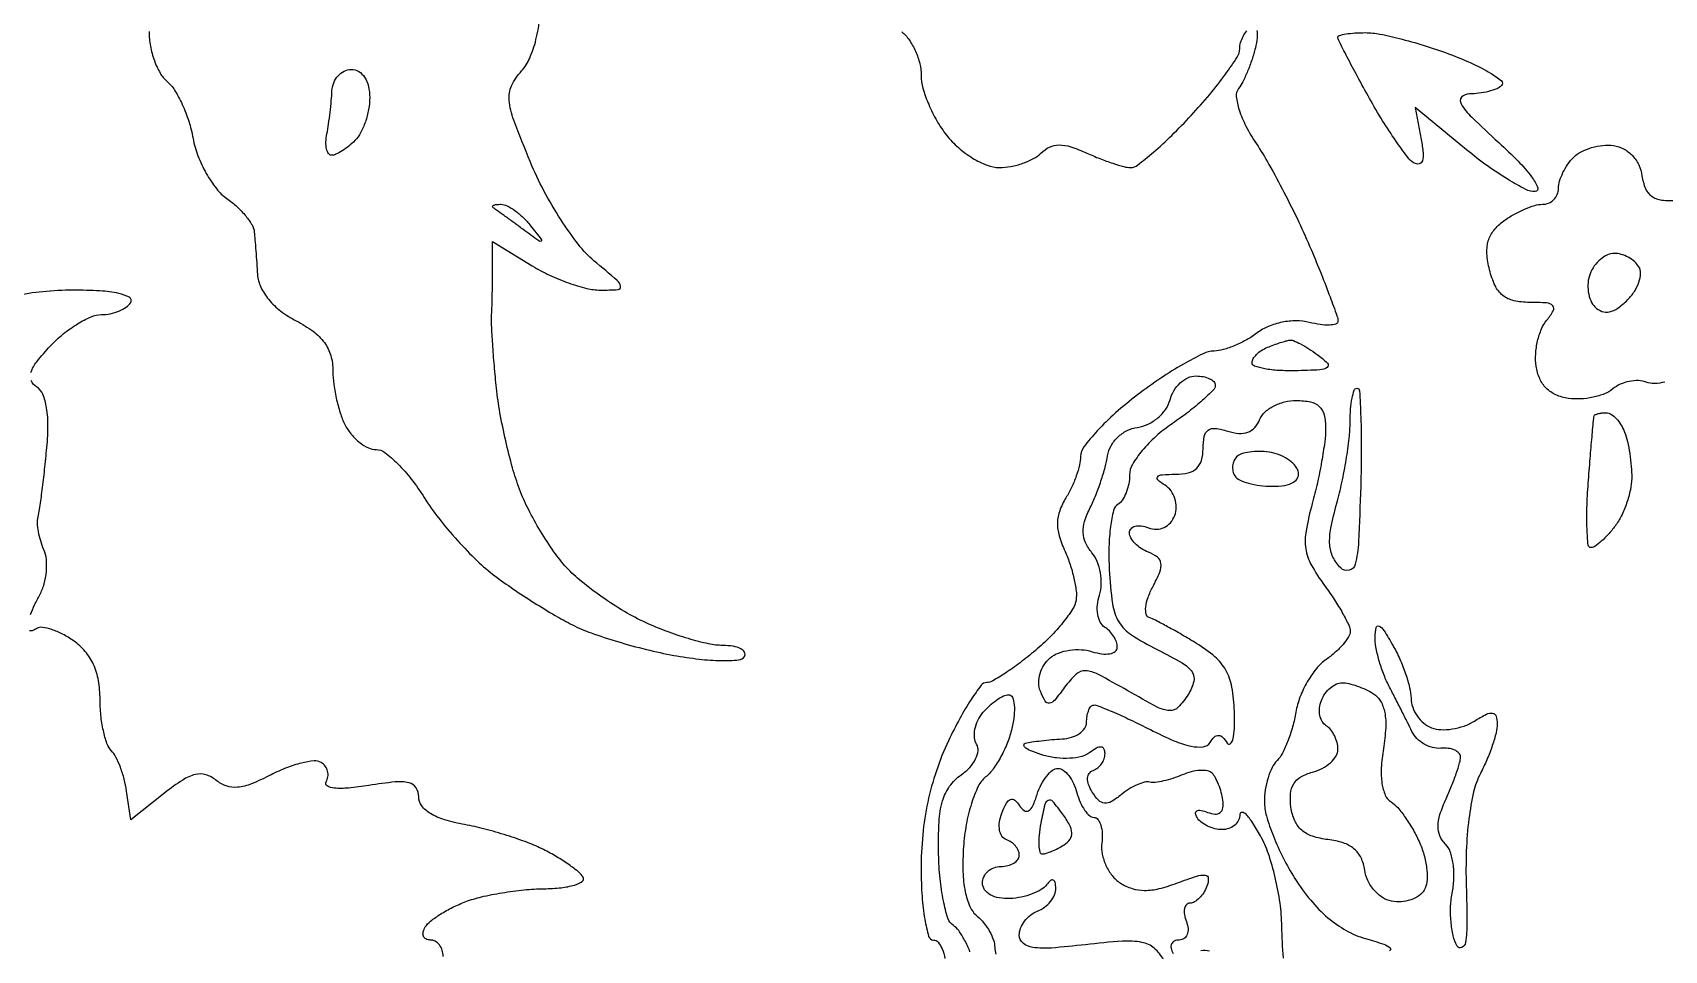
# Model space of a CAD drawing. Extents: x 0 to 102, y 0 to 135.
# Drawn here: x 41.24 to 52.51, y 70.06 to 76.39 of the extents above; entities that cross this region are included whole.
import ezdxf

# ---------------------------------------------------------------- set-up
doc = ezdxf.new("R2010")
doc.units = 0
doc.header["$MEASUREMENT"] = 0

msp = doc.modelspace()

# ---------------------------------------------------------------- linework, layer by layer
for points in [[(42.0462, 76.401182, 0.046127), (42.055413, 76.301529, 0.040862), (42.082819, 76.200963, 0.043086), (42.123043, 76.114143, 0.089764), (42.170861, 76.057258, -0.082356), (42.222555, 75.997568, -0.030537), (42.274866, 75.899099, -0.029264), (42.319882, 75.782613, -0.031213), (42.349865, 75.66413, 0.045326), (42.383894, 75.543999, 0.036581), (42.441015, 75.422589, 0.037858), (42.511058, 75.317651, 0.07402), (42.583852, 75.248633, -0.033371), (42.653274, 75.192754, -0.035069), (42.713419, 75.128996, -0.037454), (42.756902, 75.066947, -0.11275), (42.772663, 75.018052, -0.002249), (42.777059, 74.965061, -0.000786), (42.782921, 74.888794, -0.00078), (42.789109, 74.804848, -0.000912), (42.794714, 74.725123, 0.093676), (42.817322, 74.638458, 0.063505), (42.872426, 74.552265, 0.055957), (42.955604, 74.472678, 0.0436), (43.0614, 74.4057, -0.039507), (43.178352, 74.332991, -0.075873), (43.256153, 74.254995, -0.087824), (43.300121, 74.165688, -0.070691), (43.3152, 74.059566, 0.033787), (43.321575, 73.965336, 0.02307), (43.340926, 73.859732, 0.023312), (43.369184, 73.759182, 0.042727), (43.402777, 73.681038, 0.053253), (43.445395, 73.618449, 0.051459), (43.500718, 73.565469, 0.055761), (43.559779, 73.529297, 0.109971), (43.613215, 73.5174, -0.165162), (43.673803, 73.496825, -0.032461), (43.761488, 73.419976, -0.031246), (43.856278, 73.312722, -0.024559), (43.945444, 73.185742, 0.025851), (44.045838, 73.043555, 0.016992), (44.175014, 72.890334, 0.01711), (44.311298, 72.749408, 0.03132), (44.432955, 72.64583, 0.011832), (44.558179, 72.556616, 0.007997), (44.704902, 72.460621, 0.008059), (44.84979, 72.372336, 0.01588), (44.968146, 72.307773, 0.031263), (45.097499, 72.252303, 0.012681), (45.279767, 72.192458, 0.01249), (45.479644, 72.137806, 0.015535), (45.668024, 72.097485, 0.016196), (45.843219, 72.071472, 0.02513), (45.9957, 72.061583, 0.023273), (46.115275, 72.065413, 0.23907), (46.156221, 72.090399, 0.274687), (46.156707, 72.118304, 0.147808), (46.130878, 72.142784, 0.077616), (46.077995, 72.159734, 0.03645), (46.006243, 72.165658, -0.0521), (45.908286, 72.176836, -0.017539), (45.768877, 72.212849, -0.017232), (45.616392, 72.263776, -0.018904), (45.4725, 72.323698, -0.025984), (45.327893, 72.399784, -0.018179), (45.173077, 72.4996, -0.018394), (45.031358, 72.606399, -0.03597), (44.928389, 72.703194, -0.032666), (44.84097, 72.811499, -0.018087), (44.748154, 72.95391, -0.017972), (44.664201, 73.105598, -0.027525), (44.603696, 73.243104, -0.021936), (44.555175, 73.391699, -0.01181), (44.50784, 73.578531, -0.011741), (44.468498, 73.771585, -0.018052), (44.444458, 73.9404, -0.004702), (44.429534, 74.095457, -0.005108), (44.417979, 74.246546, -0.004815), (44.410652, 74.376131, -0.024804), (44.410849, 74.448, 0.00558), (44.413395, 74.509814, 0.002348), (44.415502, 74.592976, 0.002322), (44.416923, 74.681901, 0.003023), (44.417354, 74.763334), (44.417212, 74.951768), (44.691056, 74.7848, 0.027766), (44.810347, 74.720863, 0.023759), (44.94228, 74.666786, 0.024448), (45.067113, 74.629182, 0.0606), (45.161741, 74.617516, 0.016321), (45.284238, 74.621319, 0.459386), (45.301201, 74.643826, 0.161421), (45.278117, 74.682734, 0.003932), (45.117409, 74.820134, -0.053445), (45.011008, 74.931077, -0.021176), (44.888923, 75.103772, -0.020669), (44.771751, 75.302978, -0.024364), (44.678252, 75.500741, -0.0081), (44.563837, 75.789944, -0.065876), (44.531599, 75.928276, -0.134905), (44.54859, 76.026791, -0.074282), (44.616833, 76.129319, 0.082449), (44.67372, 76.217866, 0.040279), (44.716826, 76.345378, 0.035199), (44.744288, 76.500596, 0.026192)], [(47.241896, 76.399779, -0.070292), (47.293248, 76.343281, -0.044597), (47.336607, 76.265442, -0.044026), (47.366129, 76.179561, -0.060851), (47.376, 76.09875, 0.069361), (47.388344, 76.010192, 0.031211), (47.427506, 75.899272, 0.030151), (47.484227, 75.785388, 0.036052), (47.55134, 75.686109, 0.046655), (47.632362, 75.600823, 0.042036), (47.730529, 75.52868, 0.044511), (47.830291, 75.479155, 0.093224), (47.91512, 75.4632, 0.04592), (47.99455, 75.47051, 0.037168), (48.077353, 75.492347, 0.038493), (48.151216, 75.524372, 0.074978), (48.202785, 75.562425, -0.085022), (48.26246, 75.604647, -0.111996), (48.32728, 75.61935, -0.080304), (48.407998, 75.606302, -0.026756), (48.519786, 75.562425, 0.013155), (48.609323, 75.524441, 0.014314), (48.698269, 75.492347, 0.013887), (48.775724, 75.469244, 0.065622), (48.821575, 75.4632, 0.166476), (48.870093, 75.479815, 0.01264), (48.979008, 75.568818, 0.016311), (49.105498, 75.685019, 0.011662), (49.23954, 75.82275, 0.012794), (49.367516, 75.967809, 0.01705), (49.475702, 76.10628, 0.014353), (49.55727, 76.225397, 0.141242), (49.574545, 76.283057, -0.066715), (49.580631, 76.325114, -0.051644), (49.597824, 76.368143, -0.052749), (49.622873, 76.405659, -0.080949)], [(49.69279, 76.408757, -0.081435), (49.695054, 76.358179, -0.030591), (49.682391, 76.288167, -0.020538), (49.659423, 76.208641, -0.017728), (49.628983, 76.127198, -0.018093), (49.596066, 76.055297, -0.048353), (49.566055, 76.007654, 0.195728), (49.550758, 75.952849, 0.049734), (49.570741, 75.860795, 0.041481), (49.617707, 75.748478, 0.026792), (49.689326, 75.626954, -0.018528), (49.776407, 75.484624, -0.008456), (49.879975, 75.292816, -0.00836), (49.982408, 75.086832, -0.011394), (50.067353, 74.897617, -0.004319), (50.138247, 74.725412, -0.006141), (50.198042, 74.571071, -0.003616), (50.245746, 74.44043, -0.085929), (50.2524, 74.401995, -0.332841), (50.23861, 74.383574, -0.062265), (50.19429, 74.376368, -0.045016), (50.130429, 74.379765, -0.025703), (50.054579, 74.394707, 0.062685), (49.96484, 74.405592, 0.048814), (49.866993, 74.39557, 0.048872), (49.773077, 74.366799, 0.063301), (49.695029, 74.321969, -0.034198), (49.623133, 74.274923, -0.02831), (49.540892, 74.234742, -0.029221), (49.460971, 74.206522, -0.065395), (49.397416, 74.196891, 0.108544), (49.32215, 74.178788, 0.016905), (49.186043, 74.106873, 0.018145), (49.029042, 74.009275, 0.014915), (48.868666, 73.894225, 0.018514), (48.71822, 73.770272, 0.02438), (48.591204, 73.645892, 0.023144), (48.497976, 73.535397, 0.165119), (48.4758, 73.470077, -0.059494), (48.468755, 73.411074, -0.02549), (48.446121, 73.334856, -0.024784), (48.413442, 73.255173, -0.029884), (48.374764, 73.18412, 0.053307), (48.331817, 73.095604, 0.082368), (48.316558, 73.012159, 0.074636), (48.328518, 72.922433, 0.036522), (48.368661, 72.813984, -0.026776), (48.403625, 72.724892, -0.024195), (48.430231, 72.629527, -0.024957), (48.445642, 72.541741, -0.067504), (48.444952, 72.478626, -0.108148), (48.421102, 72.415492, -0.025754), (48.354702, 72.324066, -0.025296), (48.265711, 72.22467, -0.022626), (48.163893, 72.13081, -0.01277), (48.058021, 72.046247, -0.016753), (47.956951, 71.974863, -0.014309), (47.870214, 71.921349, -0.131803), (47.82791, 71.91, 0.235119), (47.790055, 71.891157, 0.016696), (47.720172, 71.791957, 0.020736), (47.642548, 71.662122, 0.013984), (47.564447, 71.50815, 0.028718), (47.480485, 71.300372, 0.029205), (47.421428, 71.085495, 0.028435), (47.386639, 70.859853, 0.024407), (47.375275, 70.61985, 0.016355), (47.381655, 70.433373, 0.026689), (47.400638, 70.276295, 0.025048), (47.427432, 70.158536, 0.336109), (47.4606, 70.1334, -0.223169), (47.492986, 70.118187, -0.076341), (47.520349, 70.072552, -0.058062), (47.53901, 70.005578, -0.038958)], [(52.509682, 73.983306, -0.050358), (52.436999, 73.972968, -0.102118), (52.380255, 73.982293, 0.085815), (52.326522, 73.992917, 0.056284), (52.263522, 73.987329, 0.054787), (52.201318, 73.967377, 0.068327), (52.149834, 73.935365, -0.08), (52.093055, 73.901863, -0.041206), (52.013789, 73.87812, -0.039598), (51.926159, 73.866706, -0.047833), (51.843307, 73.870456, -0.068222), (51.757097, 73.894971, -0.093297), (51.6906, 73.9404, -0.093297), (51.645171, 74.006897, -0.068222), (51.620656, 74.093107, -0.051913), (51.617552, 74.176746, -0.040508), (51.630934, 74.266739, -0.041702), (51.657586, 74.34939, -0.074494), (51.694465, 74.410357, 0.043306), (51.739347, 74.475101, 0.33436), (51.735005, 74.509454, 0.185509), (51.69332, 74.528715, 0.016505), (51.575671, 74.5326, -0.053656), (51.466117, 74.54439, -0.117455), (51.390534, 74.580739, -0.113308), (51.337795, 74.648266, -0.047909), (51.299037, 74.757263, -0.042745), (51.280851, 74.869618, -0.090261), (51.290072, 74.957105, -0.100759), (51.328344, 75.029575, -0.06326), (51.398195, 75.095663, -0.029919), (51.465879, 75.139195, -0.027018), (51.540575, 75.17599, -0.028016), (51.611169, 75.201572, -0.073042), (51.66447, 75.2094, 0.098346), (51.70673, 75.217793, 0.097779), (51.742673, 75.241707, 0.098106), (51.766744, 75.277409, 0.099735), (51.7752, 75.31938, -0.075157), (51.782712, 75.369071, -0.038473), (51.805974, 75.427827, -0.037137), (51.839868, 75.485925, -0.045791), (51.879962, 75.534122, -0.07781), (51.932526, 75.572455, -0.047636), (52.003943, 75.600945, -0.046486), (52.082053, 75.616087, -0.060305), (52.154912, 75.614492, -0.087631), (52.224933, 75.591508, -0.081162), (52.284976, 75.545487, -0.078658), (52.328698, 75.481288, -0.075007), (52.351358, 75.405672, 0.063764), (52.375529, 75.317918, 0.142014), (52.418607, 75.26446, 0.125876), (52.487495, 75.238535, 0.045032), (52.593252, 75.236472, -0.059077)], [(41.230384, 74.049103, -0.086347), (41.271274, 74.123649, -0.020057), (41.365214, 74.232044, -0.033183), (41.453877, 74.314686, -0.033527), (41.552402, 74.384563, -0.035528), (41.646164, 74.433238, -0.102307), (41.717554, 74.448, 0.051237), (41.778603, 74.454272, 0.048112), (41.838469, 74.472851, 0.051646), (41.888454, 74.500175, 0.103809), (41.9193, 74.5326, 0.43055), (41.910012, 74.56758, 0.072339), (41.837239, 74.594449, 0.038355), (41.707309, 74.611779, 0.014157), (41.522443, 74.616884, 0.024458), (41.312303, 74.60645, 0.031047), (41.120556, 74.57539, 0.03413)], [(41.226965, 72.378608, -0.014105), (41.256429, 72.445315, -0.011815), (41.291314, 72.514372, 0.055345), (41.321579, 72.589965, 0.044501), (41.337379, 72.676159, 0.046059), (41.337405, 72.759495, 0.080884), (41.320184, 72.826061, -0.031194), (41.297998, 72.886424, -0.02866), (41.282751, 72.950803, -0.029837), (41.2759, 73.009818, -0.078365), (41.280163, 73.0521, 0.028899), (41.290757, 73.104601, 0.003479), (41.306583, 73.221668, 0.004131), (41.323289, 73.361209, 0.003387), (41.338895, 73.510552, 0.020739), (41.348178, 73.676546, 0.04311), (41.338888, 73.805778, 0.05845), (41.312715, 73.898647, 0.157727), (41.268868, 73.950247, -0.159839), (41.231862, 73.994162, -0.180076)], [(49.875796, 70.008167, -0.015147), (49.865412, 70.227807, 0.031074), (49.852687, 70.388387, 0.02268), (49.819482, 70.564304, 0.023058), (49.77254, 70.728773, 0.045956), (49.717883, 70.8525, 0.016511), (49.663429, 70.94317, 0.047497), (49.617979, 71.000682, 0.180455), (49.590767, 71.013828, 0.440239), (49.576121, 71.00055, -0.11435), (49.566564, 70.96021, -0.099833), (49.539943, 70.925864, -0.093224), (49.500285, 70.902813, -0.08536), (49.453693, 70.8948, -0.061228), (49.403228, 70.901003, -0.051131), (49.352413, 70.919367, -0.053261), (49.308827, 70.946412, -0.089092), (49.280099, 70.978431, -0.108244), (49.270118, 71.006835, -0.319803), (49.27944, 71.024032, -0.166448), (49.307585, 71.027571, -0.040433), (49.353181, 71.014183, 0.06913), (49.405282, 71.002074, 0.191654), (49.440699, 71.012581, 0.193967), (49.458946, 71.044412, 0.070886), (49.458724, 71.097304, 0.030993), (49.447302, 71.151506, 0.027658), (49.42893, 71.206037, 0.028693), (49.406854, 71.253219, 0.072727), (49.384297, 71.283503, 0.155065), (49.352389, 71.300022, 0.055826), (49.300751, 71.303047, 0.048716), (49.239522, 71.293769, 0.040933), (49.177399, 71.27252, -0.02387), (49.114011, 71.248397, -0.024325), (49.049007, 71.230596, -0.024997), (48.991244, 71.220761, -0.085597), (48.953345, 71.222737, 0.121526), (48.917043, 71.222048, 0.038741), (48.865689, 71.203981, 0.036052), (48.809506, 71.174172, 0.033224), (48.756547, 71.135858, -0.038833), (48.689792, 71.088694, -0.158349), (48.641971, 71.07783, -0.179941), (48.600595, 71.097653, -0.053085), (48.556663, 71.15404, -0.04941), (48.531301, 71.20561, -0.100683), (48.524246, 71.249997, -0.145203), (48.535679, 71.28322, -0.156076), (48.563111, 71.3037, 0.087639), (48.594411, 71.321063, 0.068915), (48.620945, 71.349439, 0.068621), (48.638866, 71.384096, 0.085256), (48.645, 71.419809, 0.115252), (48.637597, 71.451497, 0.269105), (48.618022, 71.464493, 0.145078), (48.585579, 71.45697, 0.035205), (48.53925, 71.426193, -0.104045), (48.483632, 71.399367, -0.045757), (48.402436, 71.387045, -0.042625), (48.310742, 71.389432, -0.044306), (48.222, 71.407402, -0.018464), (48.146142, 71.432984, -0.055266), (48.097479, 71.457863, -0.215494), (48.085479, 71.476865, -0.384049), (48.0951, 71.491093, -0.023913), (48.138916, 71.499748, -0.007749), (48.204432, 71.508428, -0.007706), (48.277665, 71.515836, -0.008588), (48.348493, 71.520676, 0.060222), (48.413068, 71.53185, 0.075837), (48.467823, 71.557831, 0.091429), (48.504655, 71.594033, 0.153139), (48.517693, 71.63505, -0.037492), (48.520962, 71.676446, -0.04824), (48.530406, 71.713411, -0.056578), (48.544118, 71.741114, -0.179553), (48.5604, 71.753309, -0.167727), (48.589591, 71.752, -0.006032), (48.69454, 71.708952, -0.010503), (48.81857, 71.653217, -0.007104), (48.957646, 71.584739, 0.016901), (49.120875, 71.508303, 0.048474), (49.24007, 71.47048, 0.081394), (49.322609, 71.466518, 0.229602), (49.370071, 71.496661, -0.058283), (49.400131, 71.534603, -0.209624), (49.428261, 71.545549, -0.195652), (49.456749, 71.532532, -0.050593), (49.488107, 71.49168, 0.440328), (49.509469, 71.487624, 0.178488), (49.527642, 71.515626, 0.047659), (49.537816, 71.595226, 0.016652), (49.537653, 71.710793, 0.034289), (49.52026, 71.87863, 0.084357), (49.479046, 71.995091, 0.088661), (49.403135, 72.087952, 0.040759), (49.276171, 72.179972, 0.005374), (49.174734, 72.240081, 0.006269), (49.077074, 72.29492, 0.005604), (48.993473, 72.339287, 0.03735), (48.950119, 72.357721, -0.262189), (48.928745, 72.381576, -0.083578), (48.926226, 72.430944, -0.05857), (48.941938, 72.497219, -0.035416), (48.974917, 72.570949, 0.024369), (49.022905, 72.672179, 0.13079), (49.030976, 72.732128, 0.201398), (49.006738, 72.774095, 0.07091), (48.944748, 72.808606, -0.052491), (48.894817, 72.834051, -0.056273), (48.852549, 72.868838, -0.063187), (48.823741, 72.907243, -0.130063), (48.8142, 72.943303, -0.183083), (48.82482, 72.971333, -0.147562), (48.852418, 72.988386, -0.100744), (48.894487, 72.990898, -0.056373), (48.944302, 72.977978, 0.093776), (48.999756, 72.967921, 0.106952), (49.052308, 72.979711, 0.105183), (49.095928, 73.012418, 0.088078), (49.12583, 73.062064, 0.090122), (49.136563, 73.118898, 0.079143), (49.127464, 73.178673, 0.079901), (49.100395, 73.232162, 0.094877), (49.059178, 73.270843, -0.037095), (49.009439, 73.30777, -0.42807), (49.008367, 73.329585, -0.189283), (49.038549, 73.343677, -0.013964), (49.13145, 73.346905, 0.056697), (49.219093, 73.357479, 0.129073), (49.277475, 73.388626, 0.138016), (49.310674, 73.442812, 0.068957), (49.3218, 73.523101, -0.04667), (49.329745, 73.608034, -0.193447), (49.356951, 73.650599, -0.189478), (49.40648, 73.663003, -0.044581), (49.491417, 73.644168, 0.056254), (49.568705, 73.628907, 0.10693), (49.631272, 73.637119, 0.124041), (49.678798, 73.668966, 0.092058), (49.711968, 73.723067, -0.115392), (49.746427, 73.773851, -0.065673), (49.80741, 73.81681, -0.060107), (49.884144, 73.845909, -0.060674), (49.965351, 73.8558, -0.049416), (50.063575, 73.846069, -0.14048), (50.124107, 73.814813, -0.148244), (50.156984, 73.757482, -0.057266), (50.167328, 73.66545, -0.031878), (50.160996, 73.569961, -0.011261), (50.140161, 73.434371, -0.011125), (50.110514, 73.286018, -0.012836), (50.075507, 73.146098, 0.023145), (50.032287, 72.956873, 0.081942), (50.030455, 72.832723, 0.090361), (50.068559, 72.721115, 0.031863), (50.160579, 72.578474, -0.014309), (50.228129, 72.481416, -0.017667), (50.285176, 72.38712, -0.016201), (50.327156, 72.30576, -0.111445), (50.337, 72.262145, -0.141879), (50.326113, 72.224551, -0.036444), (50.288127, 72.173169, -0.034125), (50.234307, 72.118512, -0.028945), (50.170625, 72.068369, 0.070788), (50.103817, 72.006072, 0.039337), (50.040776, 71.913993, 0.03832), (49.990549, 71.808705, 0.049945), (49.96222, 71.705825, -0.025573), (49.939678, 71.605034, -0.024787), (49.906776, 71.505992, -0.02559), (49.869111, 71.421978, -0.078352), (49.832495, 71.371655, 0.084603), (49.79882, 71.324144, 0.037079), (49.770561, 71.252069, 0.035329), (49.751269, 71.169273, 0.039591), (49.7448, 71.087699, 0.071562), (49.758896, 70.989713, 0.023193), (49.806765, 70.850931, 0.022586), (49.875004, 70.699623, 0.023567), (49.955743, 70.557282, 0.032477), (50.064684, 70.407246, 0.043301), (50.183013, 70.287515, 0.047771), (50.309341, 70.199359, 0.058257), (50.442193, 70.143593, -0.009061), (50.568875, 70.104522, -0.106229), (50.61323, 70.078597, -0.575354), (50.609013, 70.059195, -0.052202)], [(44.0766, 70.02008, 0.077544), (44.069845, 70.063371, 0.090101), (44.050282, 70.100112, 0.100778), (44.021175, 70.124674, 0.125668), (43.987007, 70.1334, -0.118265), (43.957323, 70.140521, -0.186429), (43.940039, 70.159784, -0.153887), (43.93837, 70.188872, -0.07652), (43.952925, 70.223218, -0.088996), (43.98902, 70.263462, -0.025629), (44.057774, 70.31161, -0.024911), (44.142288, 70.358869, -0.024188), (44.231905, 70.398, -0.033821), (44.340032, 70.430939, -0.016073), (44.482865, 70.45929, -0.01585), (44.634691, 70.479464, -0.021655), (44.772426, 70.487338, 0.022691), (44.890826, 70.494353, 0.045448), (44.982684, 70.512532, 0.076544), (45.036697, 70.537894, 0.403063), (45.042974, 70.566959, 0.084785), (45.011038, 70.603171, 0.017913), (44.943366, 70.653879, 0.018276), (44.859607, 70.707648, 0.016443), (44.769185, 70.757195, 0.027106), (44.659529, 70.805402, 0.01333), (44.515473, 70.855281, 0.013185), (44.362722, 70.899255, 0.018706), (44.22465, 70.929627, -0.028031), (44.086294, 70.962776, -0.062946), (43.987743, 71.006425, -0.093297), (43.928323, 71.059464, -0.165492), (43.9074, 71.120946, 0.144013), (43.888767, 71.184297, 0.195944), (43.840512, 71.218145, 0.082425), (43.745537, 71.223873, 0.01358), (43.562774, 71.199717, -0.015675), (43.422372, 71.181759, -0.045695), (43.324743, 71.181315, -0.110771), (43.275113, 71.197072, -0.421703), (43.268054, 71.225359, 0.102508), (43.280713, 71.260118, 0.098696), (43.278773, 71.297547, 0.09709), (43.26253, 71.331861, 0.095674), (43.234464, 71.357712, 0.164213), (43.185524, 71.36907, 0.035261), (43.098427, 71.354302, 0.033288), (42.995176, 71.321796, 0.02643), (42.888607, 71.273642, -0.022774), (42.753336, 71.211324, -0.07207), (42.656759, 71.187457, -0.106236), (42.579416, 71.196257, -0.092199), (42.508032, 71.236078, 0.101042), (42.437748, 71.273686, 0.134096), (42.365575, 71.27537, 0.08406), (42.278169, 71.237277, 0.022464), (42.15456, 71.148348), (41.9193, 70.962509), (41.890986, 71.161305, 0.028769), (41.874449, 71.243308, 0.026402), (41.848243, 71.325313, 0.027362), (41.816974, 71.395935, 0.073956), (41.785236, 71.44047, -0.109312), (41.75533, 71.489353, -0.029103), (41.730547, 71.577831, -0.02807), (41.713499, 71.684288, -0.025671), (41.7078, 71.795223, 0.043625), (41.696515, 71.924315, 0.063147), (41.662665, 72.033541, 0.068641), (41.605424, 72.124093, 0.064841), (41.524813, 72.197775, 0.031913), (41.449563, 72.243622, 0.04061), (41.374777, 72.275438, 0.045504), (41.310536, 72.290488, 0.174938), (41.271013, 72.282179, -0.05398), (41.243865, 72.269208, -0.116911), (41.221001, 72.266796, -0.188685)], [(47.712645, 70.052249, 0.030411), (47.675661, 70.132388, 0.031896), (47.634613, 70.198308, 0.092559), (47.596048, 70.235367, -0.174384), (47.560136, 70.283141, -0.024682), (47.529229, 70.40421, -0.025681), (47.506282, 70.556823, -0.019294), (47.496215, 70.726362, -0.017366), (47.499326, 70.948495, -0.057383), (47.523094, 71.092683, -0.086227), (47.571947, 71.193806, -0.08463), (47.652309, 71.273284, 0.053144), (47.711089, 71.324548, 0.070156), (47.751605, 71.382848, 0.087199), (47.768528, 71.438886, 0.16983), (47.758588, 71.483945, -0.119326), (47.743707, 71.529453, -0.068906), (47.747126, 71.587274, -0.062566), (47.767365, 71.648013, -0.061607), (47.802076, 71.702206, -0.033164), (47.846797, 71.74935, -0.035091), (47.896566, 71.789212, -0.0375), (47.944016, 71.817025, -0.114301), (47.980171, 71.8254, -0.305234), (48.0053, 71.808483, -0.073226), (48.017862, 71.757059, -0.051021), (48.01722, 71.681938, -0.029461), (48.001965, 71.59275, -0.036784), (47.971911, 71.496224, -0.030432), (47.926394, 71.398587, -0.031473), (47.873306, 71.313909, -0.068632), (47.820615, 71.258468, 0.114736), (47.769727, 71.194043, 0.033248), (47.723189, 71.075329, 0.031466), (47.687029, 70.930218, 0.028647), (47.667938, 70.777086, 0.022504), (47.664193, 70.604947, 0.043154), (47.679277, 70.467743, 0.05607), (47.712087, 70.36453, 0.115071), (47.763075, 70.297309, -0.050495), (47.809193, 70.250426, -0.042131), (47.848196, 70.192431, -0.04394), (47.874901, 70.132634, -0.083239), (47.8836, 70.080741, 0.088139), (47.891612, 70.035643, 0.088466)], [(49.049338, 69.995979, 0.097222), (48.984622, 70.076486, 0.127629), (48.899868, 70.117008, 0.066), (48.764993, 70.12515, 0.01137), (48.509435, 70.10099, -0.010202), (48.274484, 70.078226, -0.054406), (48.145819, 70.082411, -0.135292), (48.078773, 70.111565, -0.226686), (48.0528, 70.16591, -0.095781), (48.062268, 70.214884, -0.066854), (48.090077, 70.263967, -0.064458), (48.131188, 70.305715, -0.074622), (48.1797, 70.333194, 0.069002), (48.228117, 70.359908, 0.063679), (48.268943, 70.399429, 0.067653), (48.296347, 70.445215, 0.104426), (48.305305, 70.490295, 0.045739), (48.301107, 70.530764, 0.259898), (48.287607, 70.546684, 0.280394), (48.267923, 70.542942, 0.050693), (48.241855, 70.5141, -0.104296), (48.204686, 70.480882, -0.040666), (48.142043, 70.451376, -0.038021), (48.066776, 70.429496, -0.038453), (47.98935, 70.41937, -0.0549), (47.914167, 70.423624, -0.085428), (47.853043, 70.445017, -0.11093), (47.813377, 70.480376, -0.156711), (47.799, 70.52512, -0.108712), (47.808727, 70.56933, -0.099732), (47.836277, 70.60696, -0.095401), (47.877452, 70.632194, -0.090139), (47.9259, 70.641, 0.059205), (47.974431, 70.646767, 0.078159), (48.015523, 70.66378, 0.096605), (48.043046, 70.68897, 0.160616), (48.0528, 70.71855, 0.103776), (48.046112, 70.750425, 0.070355), (48.026527, 70.782078, 0.066545), (47.997548, 70.808715, 0.072295), (47.963358, 70.825914, -0.172273), (47.933606, 70.849146, -0.100755), (47.917244, 70.891859, -0.078208), (47.916745, 70.948, -0.054854), (47.932832, 71.009257, -0.030849), (47.963794, 71.077112, -0.173946), (47.992826, 71.10344, -0.285115), (48.022617, 71.098529, -0.074734), (48.055324, 71.059915, 0.101623), (48.08719, 71.026127, 0.304541), (48.117373, 71.025497, 0.146754), (48.146652, 71.059628, 0.027571), (48.176152, 71.137422, -0.040985), (48.204466, 71.206448, -0.050736), (48.242088, 71.264814, -0.059291), (48.282836, 71.304995, -0.166503), (48.320221, 71.3178, -0.163573), (48.356697, 71.305539, -0.065888), (48.394535, 71.268097, -0.05571), (48.42794, 71.213339, -0.045203), (48.451287, 71.1486, 0.038365), (48.473649, 71.083838, 0.049978), (48.504196, 71.029102, 0.059336), (48.537837, 70.991318, 0.183215), (48.56927, 70.9794, -0.237903), (48.595921, 70.965958, -0.086399), (48.615426, 70.927001, -0.062051), (48.625196, 70.869345, -0.039126), (48.622853, 70.801021, 0.077264), (48.625995, 70.725753, 0.058936), (48.651477, 70.647199, 0.05936), (48.694294, 70.577363, 0.081706), (48.748598, 70.527861, 0.067484), (48.831186, 70.488843, 0.076426), (48.917713, 70.475409, 0.062139), (49.018084, 70.48778, 0.02855), (49.144045, 70.527275, -0.010662), (49.278311, 70.574709, -0.107899), (49.336897, 70.580784, -0.375174), (49.357911, 70.55783, -0.097773), (49.348646, 70.504335, -0.05045), (49.326044, 70.459531, -0.055149), (49.295489, 70.421608, -0.062287), (49.261999, 70.395726, -0.134187), (49.230804, 70.3872, 0.209945), (49.207138, 70.376805, 0.13955), (49.193627, 70.349923, 0.08982), (49.193248, 70.308918, 0.049166), (49.206606, 70.2603, -0.069008), (49.217899, 70.211766, -0.116977), (49.212021, 70.170677, -0.152575), (49.190227, 70.143604, -0.148627), (49.156658, 70.1334, 0.107108), (49.12352, 70.126219, 0.181295), (49.103688, 70.106383, 0.162697), (49.100575, 70.076565, 0.083957), (49.114856, 70.041429, 0.080524)], [(49.306351, 70.06123, -0.123804), (49.365693, 70.058244, -0.080997)]]:
    msp.add_lwpolyline(points, format="xyb")
for points in [[(50.44275, 76.393731, -0.049449), (50.542328, 76.383822, -0.013669), (50.695742, 76.348656, -0.013666), (50.868216, 76.29906, -0.013909), (51.036699, 76.24038, -0.016391), (51.187391, 76.177423, -0.030186), (51.304659, 76.115043, -0.035851), (51.380676, 76.060671, -0.441671), (51.382149, 76.028949, -0.099591), (51.348482, 76.00656, -0.033637), (51.292325, 75.987881, -0.031899), (51.225827, 75.975088, -0.031584), (51.15802, 75.9708, 0.2112), (51.106498, 75.948021, 0.333133), (51.102115, 75.90207, 0.063966), (51.175755, 75.810221, 0.008029), (51.36247, 75.63587, -0.015425), (51.496495, 75.506957, -0.033372), (51.589369, 75.398306, -0.060372), (51.631837, 75.324125, -0.527239), (51.614713, 75.29747, -0.126495), (51.54879, 75.312371, -0.01803), (51.426775, 75.380623, -0.019553), (51.285717, 75.474086, -0.015552), (51.14089, 75.585417), (50.785254, 75.876834), (50.827193, 75.657444, -0.023096), (50.840509, 75.564762, -0.095917), (50.835189, 75.508774, -0.271841), (50.813114, 75.488045, -0.196648), (50.779053, 75.493725, -0.091933), (50.73226, 75.536188, -0.011457), (50.651312, 75.647769, -0.013186), (50.560864, 75.786329, -0.010574), (50.470687, 75.939954, -0.003221), (50.38703, 76.091923, -0.004902), (50.316522, 76.225081, -0.00193), (50.257725, 76.339886, -0.117904), (50.2524, 76.362156, -0.340694), (50.261964, 76.374563, -0.023247), (50.308315, 76.384484, -0.025564), (50.369779, 76.391476, -0.01563)], [(43.4421, 76.14, -0.136361), (43.493257, 76.125784, -0.113178), (43.534057, 76.08642, -0.089503), (43.560247, 76.024364, -0.055266), (43.569, 75.94542, -0.045545), (43.56152, 75.863471, -0.037078), (43.539178, 75.778176, -0.038434), (43.506416, 75.7022, -0.075503), (43.46748, 75.64932, -0.026958), (43.424193, 75.610465, -0.029258), (43.378099, 75.577621, -0.030529), (43.335661, 75.554462, -0.11007), (43.305766, 75.5478, -0.254004), (43.284956, 75.5591, -0.091228), (43.271579, 75.59129, -0.062723), (43.267424, 75.639125, -0.037642), (43.273913, 75.69585, 0.01129), (43.285246, 75.763258, 0.006736), (43.29583, 75.8439, 0.006741), (43.304213, 75.924556, 0.011596), (43.308727, 75.99195, -0.083503), (43.320798, 76.048494, -0.089326), (43.350575, 76.09651, -0.095815), (43.393186, 76.128665, -0.114348)], [(44.475141, 75.2094, -0.118513), (44.517053, 75.199324, -0.038743), (44.571639, 75.16591, -0.036088), (44.628642, 75.118006, -0.033687), (44.679591, 75.06135, -0.002253), (44.754508, 74.964932, -0.484056), (44.752012, 74.954974, -0.268706), (44.737642, 74.956437, -0.001613), (44.6265, 75.037411, 0.000677), (44.559129, 75.086689, 0.000854), (44.496648, 75.132096, 0.000676), (44.444115, 75.17003, 0.006866), (44.42205, 75.185461, -0.262974), (44.417632, 75.194381, -0.280207), (44.423105, 75.202368, -0.081051), (44.443412, 75.20781, -0.025033)], [(52.159958, 74.871, 0.109577), (52.112774, 74.860534, 0.066306), (52.064355, 74.829568, 0.06152), (52.022091, 74.783882, 0.064393), (51.992978, 74.729953, 0.06852), (51.978841, 74.669464, 0.059948), (51.980596, 74.604496, 0.062828), (51.997193, 74.545044, 0.09722), (52.026831, 74.500929, 0.109415), (52.074691, 74.470425, 0.141356), (52.126427, 74.46687, 0.102978), (52.184355, 74.492563, 0.040697), (52.251115, 74.549257, 0.051933), (52.298999, 74.608275, 0.061497), (52.330548, 74.672759, 0.072091), (52.341973, 74.732734, 0.150594), (52.330117, 74.778282, 0.076498), (52.299853, 74.813759, 0.053278), (52.256496, 74.843764, 0.052916), (52.207376, 74.864138, 0.071985)], [(49.91898, 74.272121, -0.134958), (49.945594, 74.268697, -0.020464), (49.994643, 74.245774, -0.021679), (50.051601, 74.213052, -0.017238), (50.110163, 74.17305, -0.035007), (50.179658, 74.114069, -0.463366), (50.177566, 74.084549, -0.146377), (50.128608, 74.067147, -0.007367), (49.957132, 74.060953, -0.019904), (49.843315, 74.063051, -0.03238), (49.747424, 74.074902, -0.034765), (49.677438, 74.093311, -0.321455), (49.6602, 74.117353, -0.137966), (49.667832, 74.144485, -0.059713), (49.691264, 74.174203, -0.052735), (49.725496, 74.201798, -0.047424), (49.76595, 74.222771, -0.008974), (49.809905, 74.239596, -0.008919), (49.854525, 74.254869, -0.008806), (49.893984, 74.266832, -0.034113)], [(49.27158, 74.025, -0.04513), (49.323145, 74.020336, -0.065377), (49.366627, 74.006362, -0.085801), (49.395889, 73.985791, -0.201671), (49.405822, 73.96155, -0.194786), (49.391453, 73.926973, -0.015677), (49.318604, 73.85762, -0.019325), (49.222974, 73.77856, -0.013579), (49.109722, 73.696845, 0.032571), (48.996623, 73.608525, 0.03698), (48.90101, 73.509676, 0.040044), (48.834091, 73.414899, 0.134488), (48.8142, 73.342288, -0.047722), (48.808237, 73.279957, -0.046689), (48.79056, 73.219408, -0.050567), (48.764586, 73.169322, -0.109879), (48.733723, 73.139248, 0.198341), (48.703534, 73.09746, 0.025651), (48.683084, 72.986796, 0.026727), (48.672136, 72.846709, 0.019336), (48.674346, 72.690105, 0.020342), (48.696504, 72.453695, 0.101796), (48.740274, 72.32878, 0.11444), (48.827325, 72.238611, 0.028845), (49.005823, 72.13702, -0.015248), (49.177636, 72.045323, -0.112977), (49.245331, 71.982796, -0.216224), (49.25695, 71.916757, -0.076781), (49.218271, 71.826527, -0.053328), (49.150457, 71.740012, -0.21923), (49.089871, 71.716665, -0.10638), (49.005128, 71.740647, -0.00862), (48.801602, 71.853157, 0.008879), (48.596018, 71.966665, 0.108528), (48.509968, 71.990527, 0.205567), (48.445471, 71.966897, 0.04572), (48.366038, 71.87683, -0.015483), (48.297716, 71.789221, -0.181142), (48.260721, 71.768084, -0.310252), (48.230652, 71.782275, -0.04046), (48.198335, 71.849645, -0.092905), (48.187713, 71.907645, -0.069771), (48.19701, 71.972004, -0.068274), (48.224051, 72.032701, -0.08083), (48.265269, 72.080004, -0.084691), (48.323089, 72.113398, -0.052254), (48.399368, 72.132904, -0.050609), (48.481331, 72.13658, -0.062835), (48.55634, 72.122789, 0.042564), (48.623278, 72.107661, 0.077758), (48.679128, 72.108668, 0.122045), (48.715745, 72.12485, 0.231979), (48.7296, 72.153106, 0.087503), (48.723136, 72.189759, 0.053339), (48.703738, 72.229339, 0.051406), (48.675236, 72.265686, 0.062457), (48.641559, 72.292827, -0.143476), (48.611784, 72.32595, -0.072239), (48.594869, 72.380059, -0.062391), (48.592625, 72.445794, -0.054264), (48.606248, 72.513379, 0.069137), (48.618702, 72.586245, 0.051607), (48.612839, 72.667647, 0.052244), (48.590679, 72.744879, 0.077383), (48.554637, 72.805244, -0.064294), (48.510288, 72.875309, -0.100253), (48.493637, 72.944529, -0.086472), (48.504267, 73.022043, -0.037936), (48.543287, 73.118434, 0.02035), (48.58083, 73.202554, 0.014034), (48.61671, 73.300534, 0.014173), (48.645943, 73.396872, 0.027915), (48.662653, 73.4751, -0.088705), (48.686228, 73.543573, -0.076905), (48.732968, 73.603543, -0.075159), (48.796783, 73.647692, -0.07839), (48.86989, 73.670204, 0.077735), (48.942248, 73.692382, 0.063105), (49.010256, 73.736805, 0.064281), (49.063831, 73.795744, 0.088627), (49.093756, 73.860554, -0.072006), (49.120295, 73.923406, -0.070406), (49.163731, 73.976694, -0.075742), (49.21683, 74.012644, -0.111443)], [(50.383316, 73.9404, -0.397751), (50.401441, 73.923272, -0.004493), (50.410113, 73.740998, -0.010659), (50.413892, 73.521871, -0.006392), (50.409503, 73.261584, -0.004756), (50.394631, 72.881979, -0.048152), (50.371837, 72.725768, -0.280089), (50.330056, 72.684147, -0.261396), (50.271548, 72.700594, -0.084402), (50.218104, 72.775934, -0.097535), (50.196005, 72.861011, -0.064342), (50.203835, 72.974594, -0.018378), (50.24489, 73.14676, 0.015367), (50.279837, 73.289503, 0.011863), (50.309415, 73.446991, 0.012033), (50.330022, 73.595528, 0.027948), (50.336528, 73.70775, -0.018742), (50.340053, 73.796927, -0.030377), (50.350467, 73.872059, -0.031178), (50.365232, 73.927385, -0.322442)], [(52.104549, 73.7712, -0.144282), (52.137209, 73.761575, -0.059761), (52.172989, 73.731891, -0.052351), (52.20621, 73.688576, -0.045844), (52.231449, 73.637381, -0.035896), (52.250974, 73.573042, -0.017674), (52.266925, 73.488988, -0.017439), (52.277397, 73.400146, -0.024284), (52.280109, 73.320131, -0.049158), (52.270922, 73.239102, -0.03076), (52.245196, 73.147093, -0.030721), (52.208286, 73.058702, -0.048116), (52.165033, 72.98865, -0.021041), (52.118115, 72.931963, -0.026847), (52.070076, 72.88409, -0.026643), (52.026878, 72.849392, -0.157133), (51.999592, 72.8406, -0.386305), (51.97993, 72.858455, -0.013256), (51.972068, 72.971069, -0.018669), (51.971227, 73.114448, -0.011153), (51.980395, 73.28475, -0.001205), (51.993905, 73.456515, -0.00187), (52.006472, 73.604644, -0.000543), (52.018021, 73.733384, -0.061308), (52.021626, 73.75005, -0.209855), (52.029239, 73.758236, -0.039564), (52.049026, 73.764987, -0.036248), (52.075078, 73.769654, -0.026207)], [(49.776992, 73.499819, 0.035612), (49.709193, 73.505021, 0.037922), (49.642776, 73.500336, 0.040949), (49.586863, 73.487357, 0.119429), (49.553269, 73.466869, 0.095316), (49.53463, 73.43935, 0.077261), (49.525757, 73.404755, 0.076014), (49.527746, 73.368556, 0.086957), (49.540593, 73.3364, 0.14633), (49.572171, 73.308331, 0.040413), (49.635101, 73.284985, 0.037168), (49.714094, 73.268959, 0.031475), (49.799143, 73.2636, 0.038275), (49.886511, 73.270298, 0.095602), (49.946525, 73.291774, 0.161795), (49.976205, 73.325908, 0.180173), (49.977873, 73.36935, 0.112129), (49.952429, 73.411657, 0.057562), (49.904499, 73.451297, 0.052933), (49.84309, 73.482509, 0.054229)], [(50.6331, 72.1638, -0.02572), (50.679604, 72.071768, -0.021717), (50.719369, 71.970158, -0.022276), (50.747501, 71.874158, -0.055211), (50.757002, 71.801595, 0.082239), (50.768461, 71.740021, 0.064515), (50.799688, 71.679592, 0.064833), (50.845082, 71.629405, 0.085106), (50.898107, 71.597893, 0.082896), (50.96251, 71.584771, 0.04719), (51.042055, 71.589448, 0.045487), (51.123546, 71.609732, 0.055905), (51.194207, 71.643565, -0.019754), (51.27692, 71.690786, -0.151303), (51.320412, 71.698651, -0.298937), (51.344373, 71.678372, -0.071987), (51.3522, 71.624287, -0.063023), (51.344581, 71.564082, -0.018904), (51.318142, 71.47534, -0.018624), (51.280637, 71.377076, -0.019184), (51.236257, 71.28286, 0.063648), (51.189386, 71.155033, 0.024815), (51.156616, 70.969383, 0.022319), (51.138723, 70.74748, 0.017052), (51.138301, 70.503872, -0.00719), (51.142825, 70.252435, -0.038327), (51.132812, 70.115527, -0.246944), (51.107886, 70.081615, -0.39749), (51.076147, 70.091569, -0.071828), (51.048685, 70.16305, -0.033643), (51.03324, 70.261174, -0.032462), (51.030677, 70.368101, -0.039135), (51.04262, 70.46785, 0.04264), (51.053453, 70.564024, 0.04314), (51.047741, 70.66026, 0.046822), (51.027632, 70.742755, 0.113668), (50.994592, 70.795568, -0.095735), (50.95613, 70.852455, -0.104955), (50.943274, 70.917727, -0.075301), (50.956865, 70.999358, -0.028063), (50.999175, 71.107986, 0.011237), (51.037163, 71.196585, 0.012963), (51.069253, 71.28271, 0.012079), (51.092673, 71.356695, 0.070723), (51.0984, 71.396981, 0.193195), (51.087866, 71.423226, 0.099356), (51.058349, 71.443828, 0.074303), (51.01424, 71.455702, 0.050192), (50.962058, 71.45645, -0.087056), (50.905302, 71.461441, -0.066248), (50.847551, 71.485428, -0.065686), (50.797604, 71.523967, -0.082165), (50.763707, 71.5716, 0.002376), (50.733122, 71.633445, 0.000984), (50.691199, 71.716801, 0.000973), (50.645914, 71.805974, 0.001255), (50.603949, 71.887702, -0.028571), (50.566742, 71.971075, -0.022407), (50.535794, 72.065153, -0.022907), (50.514903, 72.155517, -0.050414), (50.509198, 72.226102, -0.047922), (50.516566, 72.28941, -0.490811), (50.537063, 72.299226, -0.137143), (50.569921, 72.269314, -0.010101)], [(50.282601, 71.908705, -0.05632), (50.328044, 71.902952, -0.025518), (50.385614, 71.885806, -0.024876), (50.44515, 71.861318, -0.031132), (50.497493, 71.832571, -0.122415), (50.547491, 71.780253, -0.084904), (50.575642, 71.70306, -0.059838), (50.582125, 71.596496, -0.025532), (50.566445, 71.454292, 0.026287), (50.551956, 71.321049, 0.049596), (50.556638, 71.213121, 0.06603), (50.579099, 71.133312, 0.15122), (50.619233, 71.086275, -0.074704), (50.665002, 71.046665, -0.024751), (50.719511, 70.976252, -0.024014), (50.773051, 70.891095, -0.025092), (50.817331, 70.802409, -0.039164), (50.849235, 70.710649, -0.040842), (50.865883, 70.616315, -0.04435), (50.86625, 70.532982, -0.117876), (50.847712, 70.476835, -0.106696), (50.810768, 70.438442, -0.066644), (50.754596, 70.410685, -0.062295), (50.688679, 70.397224, -0.066466), (50.622963, 70.40089, -0.098253), (50.560188, 70.42628, -0.069668), (50.50288, 70.476475, -0.066955), (50.45952, 70.542854, -0.07587), (50.437536, 70.615598, 0.076819), (50.411778, 70.700256, 0.107756), (50.36328, 70.762309, 0.095256), (50.288373, 70.803503, 0.049508), (50.183736, 70.826234, -0.049535), (50.076637, 70.849506, -0.101491), (50.002203, 70.891655, -0.111172), (49.95454, 70.956776, -0.067514), (49.928457, 71.04902, -0.054674), (49.925506, 71.14268, -0.118132), (49.947563, 71.210854, -0.125878), (49.996922, 71.258934, -0.066612), (50.076507, 71.291537, 0.056115), (50.143773, 71.317464, 0.063078), (50.200732, 71.356934, 0.072342), (50.239346, 71.403305, 0.138361), (50.2524, 71.449574, 0.064149), (50.246401, 71.49614, 0.051754), (50.228634, 71.543391, 0.053411), (50.202463, 71.584239, 0.085383), (50.171495, 71.611616, -0.126981), (50.144184, 71.640087, -0.081026), (50.128355, 71.683412, -0.072258), (50.126084, 71.734596, -0.066719), (50.138246, 71.785809, -0.063178), (50.16368, 71.833197, -0.061764), (50.200309, 71.873138, -0.067104), (50.242077, 71.899985, -0.113142)], [(48.351957, 71.003212, 0.016941), (48.284186, 71.089594, 0.329795), (48.253077, 71.097027, 0.238723), (48.229293, 71.068763, 0.010495), (48.2017, 70.939226, 0.021988), (48.18976, 70.857407, 0.038055), (48.188051, 70.788733, 0.047699), (48.195222, 70.740146, 0.352047), (48.212582, 70.726895, 0.073621), (48.238974, 70.731481, 0.0209), (48.278053, 70.746226, 0.020572), (48.321317, 70.76679, 0.020442), (48.362838, 70.790881, 0.095983), (48.403188, 70.829078, 0.169759), (48.415936, 70.872571, 0.113763), (48.400289, 70.927448, 0.031778)]]:
    msp.add_lwpolyline(points, format="xyb", close=True)

doc.saveas('drawing.dxf')
